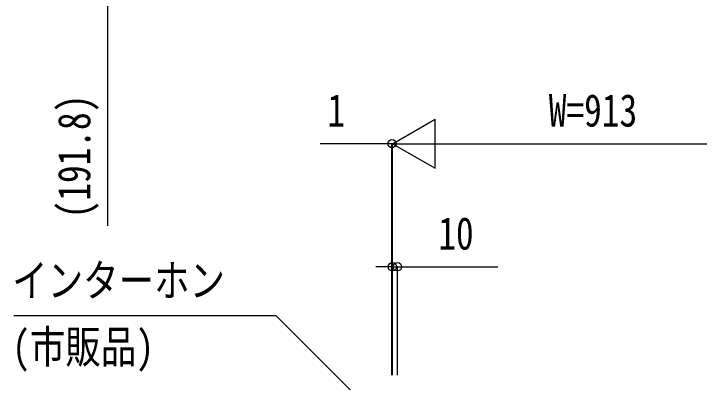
# Model space of a CAD drawing. Units: millimetres, scale not verified. Extents: x -8410 to 8410, y -5940 to 5940.
# Drawn here: x -2885 to -1494, y 3315 to 4064 of the extents above; entities that cross this region are included whole.
import ezdxf
from ezdxf.enums import TextEntityAlignment as Align

# ---------------------------------------------------------------- set-up
doc = ezdxf.new("R2010")
doc.units = ezdxf.units.MM
doc.header["$LTSCALE"] = 30
doc.layers.add('0-5_YKK_D', color=6, linetype='Continuous')
doc.styles.add('ＭＳ ゴシック', font='')
doc.styles.get('ＭＳ ゴシック').set_extended_font_data('MS Gothic')

msp = doc.modelspace()

# ---------------------------------------------------------------- linework, layer by layer
at = {"layer": '0-5_YKK_D'}
for p, q in [((-2116.46, 3799.6), (-2029.86, 3849.6)), ((-2029.86, 3749.6), (-2029.86, 3849.6)), ((-2117.46, 3329.6), (-2117.46, 3800.6)), ((-2116.46, 3329.6), (-2116.46, 3800.6)), ((-2116.46, 3329.6), (-2116.46, 3800.6)), ((-2117.46, 3799.6), (-2263.46, 3799.6)), ((-2116.46, 3799.6), (-2117.46, 3799.6)), ((-2116.46, 3799.6), (-2082.46, 3799.6)), ((-2116.46, 3799.6), (-2029.86, 3749.6)), ((-2116.46, 3799.6), (-1943.26, 3799.6)), ((-2016.46, 3799.6), (-1303.46, 3799.6)), ((-2116.46, 3549.6), (-2150.46, 3549.6)), ((-2116.46, 3329.6), (-2116.46, 3550.6)), ((-2116.46, 3549.6), (-2106.46, 3549.6)), ((-2106.46, 3329.6), (-2106.46, 3550.6)), ((-2106.46, 3549.6), (-1902.86, 3549.6))]:
    msp.add_line(p, q, dxfattribs=at)
for points in [[(-2695.17, 4287.1), (-2695.17, 4095.25), (-2695.17, 3632.85)], [(-2017.84, 3115.1), (-2041.88, 3139.14), (-2352.34, 3449.6), (-2885.38, 3449.6)]]:
    msp.add_lwpolyline(points, dxfattribs=at)
for centre in [(-2117.46, 3799.6), (-2116.46, 3549.6), (-2106.46, 3549.6)]:
    msp.add_circle(centre, 8.5, dxfattribs=at)

# ---------------------------------------------------------------- texts
at = {"layer": '0-5_YKK_D', "style": 'ＭＳ ゴシック', "width": 0.8}
for s, p in [('1', (-2248.46, 3814.6)), ('W=913', (-1799.16, 3814.6)), ('10', (-2023.46, 3564.6)), ('インターホン', (-2888.42, 3469.05)), ('(市販品)', (-2888.42, 3334.05))]:
    msp.add_text(s, height=65.98, dxfattribs=at).set_placement(p, align=Align.BOTTOM_LEFT)
msp.add_text('(191.8)', height=65.98, rotation=90, dxfattribs=at).set_placement((-2710.17, 3647.85), align=Align.BOTTOM_LEFT)

doc.saveas('drawing.dxf')
